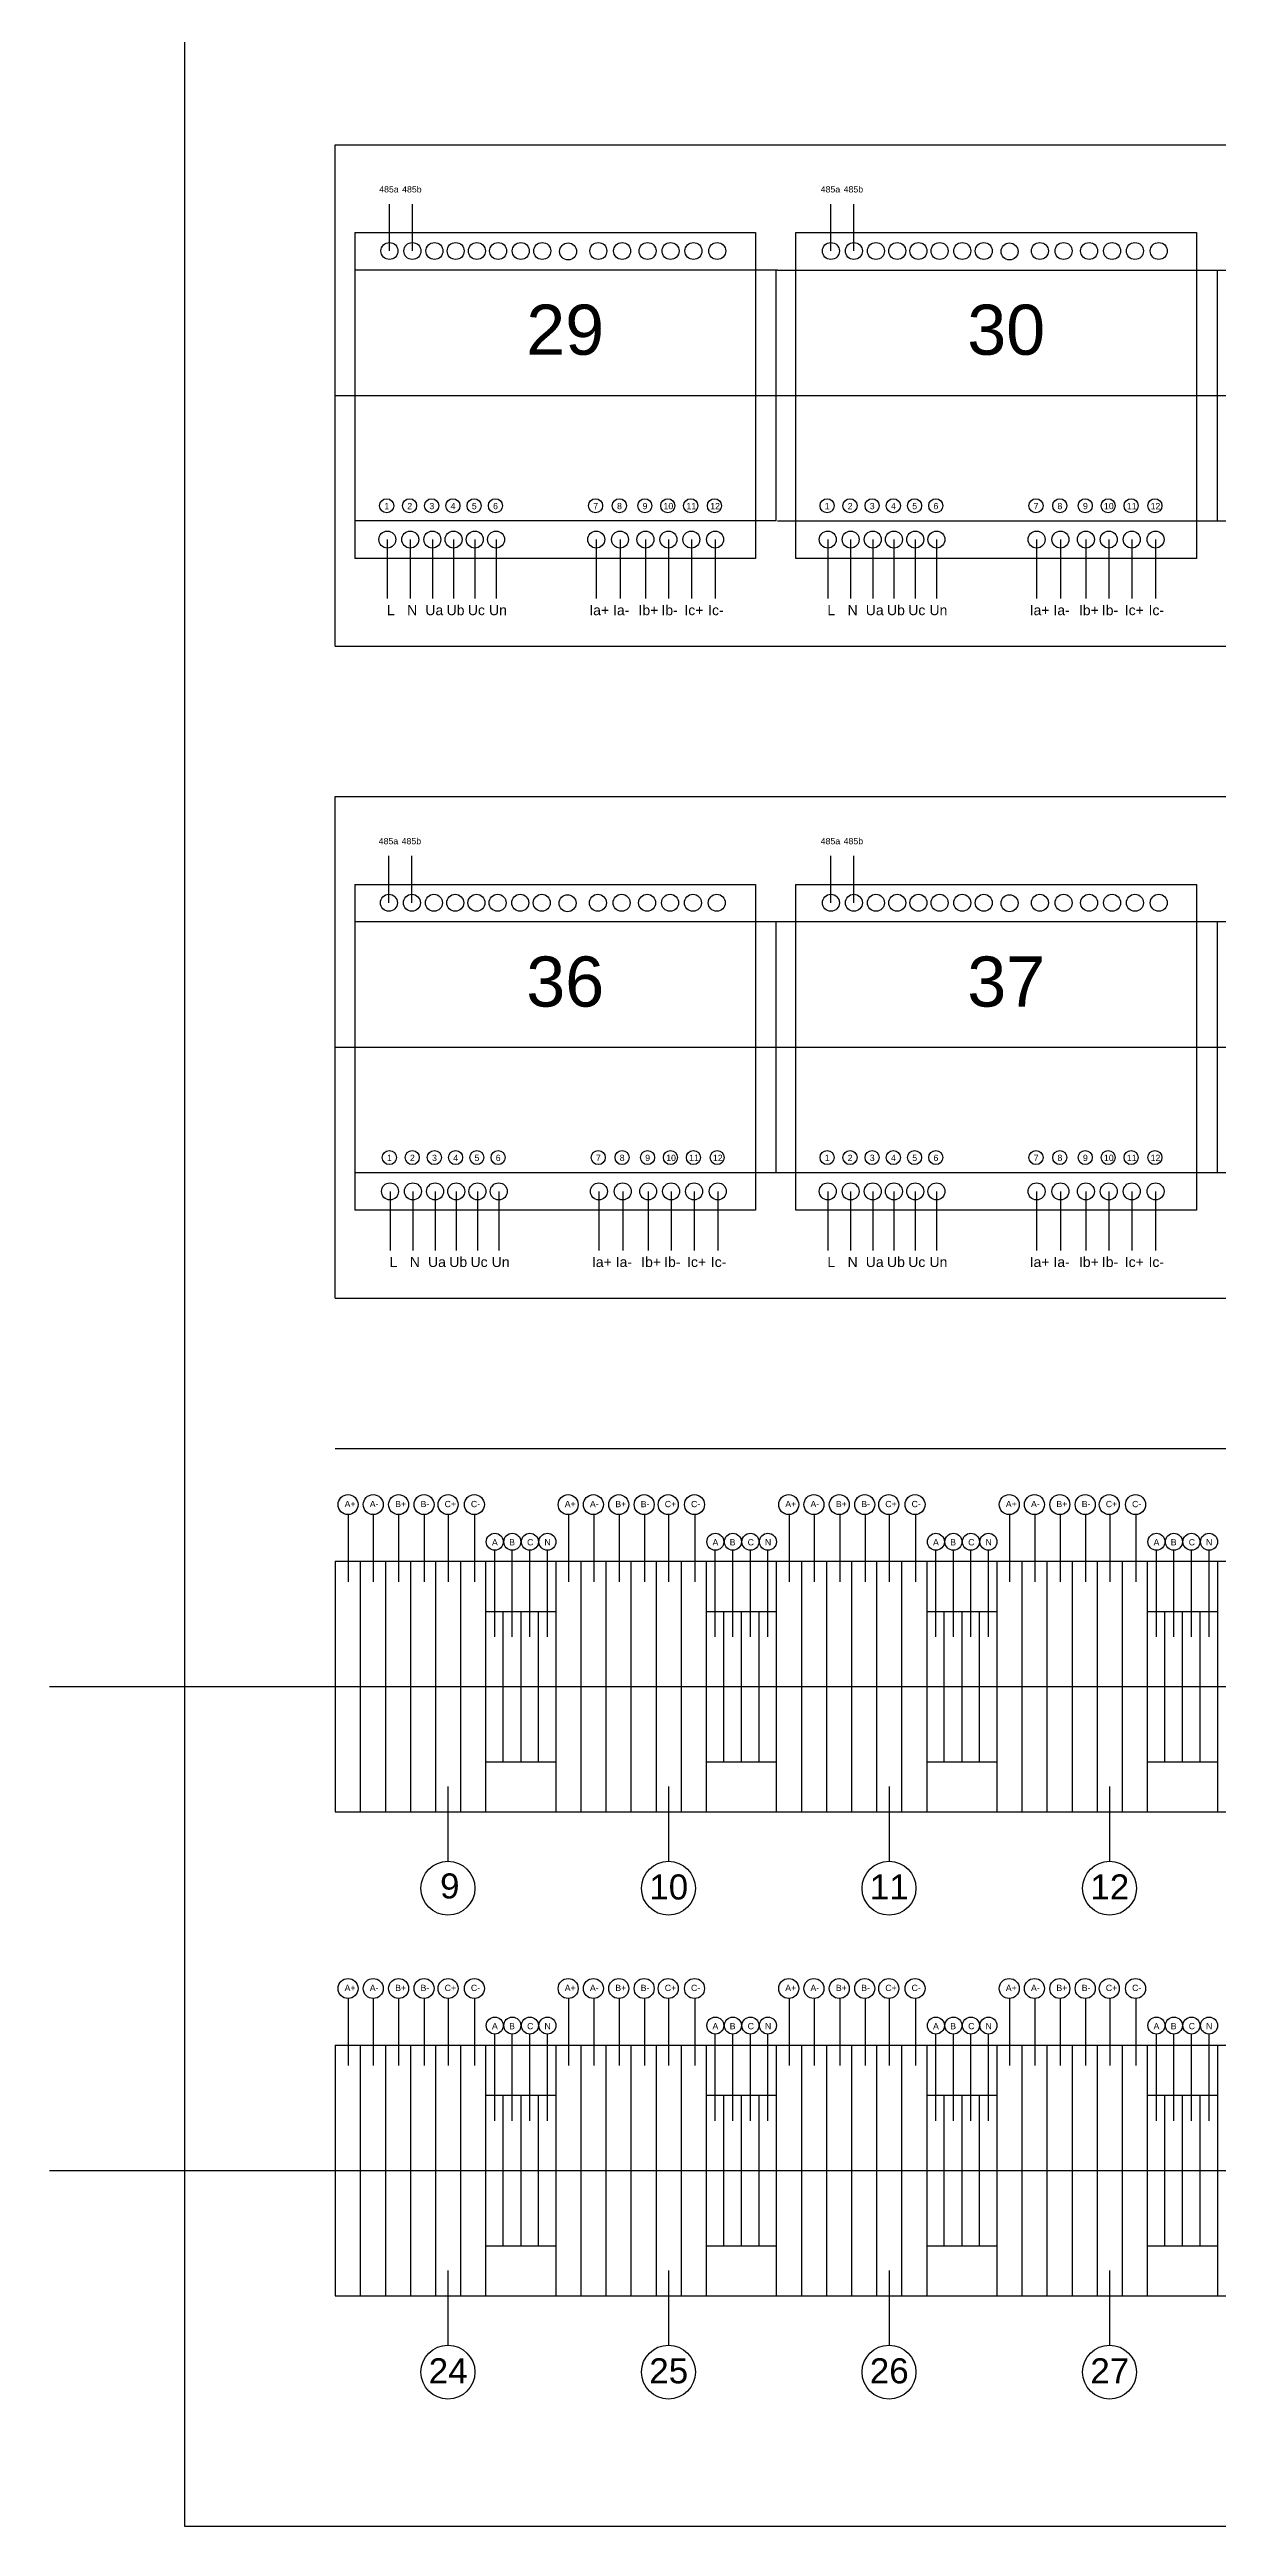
# Model space of a CAD drawing. Header units: millimetres. Extents: x 4250 to 10506, y 600 to 2800.
# Drawn here: x 6454 to 6920, y 600 to 1588 of the extents above; entities that cross this region are included whole.
import ezdxf

# ---------------------------------------------------------------- set-up
doc = ezdxf.new("R2010")
doc.units = ezdxf.units.MM
doc.styles.get("Standard").update_dxf_attribs({"font": 'arial.ttf'})

msp = doc.modelspace()

# ---------------------------------------------------------------- linework, layer by layer
for p, q in [((6507.77, 599.808), (6507.77, 2799.808)), ((6567.77, 1349.808), (6567.77, 1549.808)), ((6567.77, 1549.808), (7447.77, 1549.808)), ((6589.393, 1507.452), (6589.393, 1526.142)), ((6598.542, 1507.452), (6598.542, 1526.142)), ((6765.572, 1507.452), (6765.572, 1526.142)), ((6774.721, 1507.452), (6774.721, 1526.142)), ((6575.528, 1514.808), (6735.528, 1514.808)), ((6575.528, 1514.808), (6575.528, 1384.808)), ((6735.528, 1514.808), (6735.528, 1384.808)), ((6751.497, 1384.808), (6751.497, 1514.808)), ((6751.497, 1514.808), (6911.497, 1514.808)), ((6911.497, 1514.808), (6911.497, 1384.808)), ((6743.77, 1399.808), (6743.77, 1499.808)), ((6744.181, 1499.808), (7624.181, 1499.808)), ((6744.181, 1499.808), (7624.181, 1499.808)), ((6919.77, 1399.808), (6919.77, 1499.808)), ((6567.77, 1449.808), (7447.77, 1449.808)), ((6744.181, 1399.808), (7624.181, 1399.808)), ((6744.181, 1399.808), (7624.181, 1399.808)), ((6735.528, 1384.808), (6575.528, 1384.808)), ((6588.552, 1392.362), (6588.552, 1368.782)), ((6597.701, 1392.362), (6597.701, 1368.782)), ((6606.512, 1392.362), (6606.512, 1368.782)), ((6614.983, 1392.362), (6614.983, 1368.782)), ((6623.455, 1392.362), (6623.455, 1368.782)), ((6631.926, 1392.362), (6631.926, 1368.782)), ((6671.912, 1392.362), (6671.912, 1368.782)), ((6681.4, 1392.362), (6681.4, 1368.782)), ((6691.565, 1392.362), (6691.565, 1368.782)), ((6700.715, 1392.362), (6700.715, 1368.782)), ((6709.864, 1392.362), (6709.864, 1368.782)), ((6719.352, 1392.362), (6719.352, 1368.782)), ((6911.497, 1384.808), (6751.497, 1384.808)), ((6764.287, 1392.362), (6764.287, 1368.782)), ((6773.436, 1392.362), (6773.436, 1368.782)), ((6782.246, 1392.362), (6782.246, 1368.782)), ((6790.718, 1392.362), (6790.718, 1368.782)), ((6799.189, 1392.362), (6799.189, 1368.782)), ((6807.661, 1392.362), (6807.661, 1368.782)), ((6847.646, 1392.362), (6847.646, 1368.782)), ((6857.134, 1392.362), (6857.134, 1368.782)), ((6867.3, 1392.362), (6867.3, 1368.782)), ((6876.449, 1392.362), (6876.449, 1368.782)), ((6885.598, 1392.362), (6885.598, 1368.782)), ((6895.086, 1392.362), (6895.086, 1368.782)), ((6567.77, 1349.808), (7447.77, 1349.808)), ((6567.77, 1089.808), (6567.77, 1289.808)), ((6567.77, 1289.808), (7447.77, 1289.808)), ((6589.201, 1247.452), (6589.201, 1266.142)), ((6598.35, 1247.452), (6598.35, 1266.142)), ((6765.572, 1247.452), (6765.572, 1266.142)), ((6774.721, 1247.452), (6774.721, 1266.142)), ((6575.528, 1254.808), (6735.528, 1254.808)), ((6575.528, 1254.808), (6575.528, 1124.808)), ((6735.528, 1254.808), (6735.528, 1124.808)), ((6751.497, 1124.808), (6751.497, 1254.808)), ((6751.497, 1254.808), (6911.497, 1254.808)), ((6911.497, 1254.808), (6911.497, 1124.808)), ((6743.77, 1139.808), (6743.77, 1239.808)), ((6919.77, 1139.808), (6919.77, 1239.808)), ((6567.77, 1189.808), (7447.77, 1189.808)), ((6589.621, 1132.362), (6589.621, 1108.782)), ((6598.77, 1132.362), (6598.77, 1108.782)), ((6607.581, 1132.362), (6607.581, 1108.782)), ((6616.052, 1132.362), (6616.052, 1108.782)), ((6624.524, 1132.362), (6624.524, 1108.782)), ((6632.995, 1132.362), (6632.995, 1108.782)), ((6672.981, 1132.362), (6672.981, 1108.782)), ((6682.469, 1132.362), (6682.469, 1108.782)), ((6692.634, 1132.362), (6692.634, 1108.782)), ((6701.784, 1132.362), (6701.784, 1108.782)), ((6710.933, 1132.362), (6710.933, 1108.782)), ((6720.421, 1132.362), (6720.421, 1108.782)), ((6764.287, 1132.362), (6764.287, 1108.782)), ((6773.436, 1132.362), (6773.436, 1108.782)), ((6782.246, 1132.362), (6782.246, 1108.782)), ((6790.718, 1132.362), (6790.718, 1108.782)), ((6799.189, 1132.362), (6799.189, 1108.782)), ((6807.661, 1132.362), (6807.661, 1108.782)), ((6847.646, 1132.362), (6847.646, 1108.782)), ((6857.134, 1132.362), (6857.134, 1108.782)), ((6867.3, 1132.362), (6867.3, 1108.782)), ((6876.449, 1132.362), (6876.449, 1108.782)), ((6885.598, 1132.362), (6885.598, 1108.782)), ((6895.086, 1132.362), (6895.086, 1108.782)), ((6735.528, 1124.808), (6575.528, 1124.808)), ((6911.497, 1124.808), (6751.497, 1124.808)), ((6567.77, 1089.808), (7447.77, 1089.808)), ((6567.77, 1029.808), (7447.77, 1029.808)), ((6572.873, 1003.41), (6572.873, 976.652)), ((6582.933, 1003.41), (6582.933, 976.652)), ((6593.062, 1003.41), (6593.062, 976.652)), ((6603.191, 1003.41), (6603.191, 976.652)), ((6612.793, 1003.41), (6612.793, 976.652)), ((6623.273, 1003.41), (6623.273, 976.652)), ((6660.873, 1003.41), (6660.873, 976.652)), ((6670.933, 1003.41), (6670.933, 976.652)), ((6681.062, 1003.41), (6681.062, 976.652)), ((6691.191, 1003.41), (6691.191, 976.652)), ((6700.793, 1003.41), (6700.793, 976.652)), ((6711.273, 1003.41), (6711.273, 976.652)), ((6748.873, 1003.41), (6748.873, 976.652)), ((6758.933, 1003.41), (6758.933, 976.652)), ((6769.062, 1003.41), (6769.062, 976.652)), ((6779.191, 1003.41), (6779.191, 976.652)), ((6788.793, 1003.41), (6788.793, 976.652)), ((6799.273, 1003.41), (6799.273, 976.652)), ((6836.873, 1003.41), (6836.873, 976.652)), ((6846.933, 1003.41), (6846.933, 976.652)), ((6857.062, 1003.41), (6857.062, 976.652)), ((6867.191, 1003.41), (6867.191, 976.652)), ((6876.793, 1003.41), (6876.793, 976.652)), ((6887.273, 1003.41), (6887.273, 976.652)), ((6567.77, 984.808), (7447.77, 984.808)), ((6567.77, 984.808), (7447.77, 984.808)), ((6577.77, 984.808), (6577.77, 884.808)), ((6587.77, 984.808), (6587.77, 884.808)), ((6597.77, 984.808), (6597.77, 884.808)), ((6607.77, 984.808), (6607.77, 884.808)), ((6617.77, 984.808), (6617.77, 884.808)), ((6627.77, 984.808), (6627.77, 884.808)), ((6665.77, 984.808), (6665.77, 884.808)), ((6675.77, 984.808), (6675.77, 884.808)), ((6685.77, 984.808), (6685.77, 884.808)), ((6695.77, 984.808), (6695.77, 884.808)), ((6705.77, 984.808), (6705.77, 884.808)), ((6715.77, 984.808), (6715.77, 884.808)), ((6753.77, 984.808), (6753.77, 884.808)), ((6763.77, 984.808), (6763.77, 884.808)), ((6773.77, 984.808), (6773.77, 884.808)), ((6783.77, 984.808), (6783.77, 884.808)), ((6793.77, 984.808), (6793.77, 884.808)), ((6803.77, 984.808), (6803.77, 884.808)), ((6841.77, 984.808), (6841.77, 884.808)), ((6851.77, 984.808), (6851.77, 884.808)), ((6861.77, 984.808), (6861.77, 884.808)), ((6871.77, 984.808), (6871.77, 884.808)), ((6881.77, 984.808), (6881.77, 884.808)), ((6891.77, 984.808), (6891.77, 884.808)), ((6453.759, 934.808), (7579.163, 934.808)), ((6567.77, 884.808), (7447.77, 884.808)), ((6572.873, 810.41), (6572.873, 783.652)), ((6582.933, 810.41), (6582.933, 783.652)), ((6593.062, 810.41), (6593.062, 783.652)), ((6603.191, 810.41), (6603.191, 783.652)), ((6612.793, 810.41), (6612.793, 783.652)), ((6623.273, 810.41), (6623.273, 783.652)), ((6660.873, 810.41), (6660.873, 783.652)), ((6670.933, 810.41), (6670.933, 783.652)), ((6681.062, 810.41), (6681.062, 783.652)), ((6691.191, 810.41), (6691.191, 783.652)), ((6700.793, 810.41), (6700.793, 783.652)), ((6711.273, 810.41), (6711.273, 783.652)), ((6748.873, 810.41), (6748.873, 783.652)), ((6758.933, 810.41), (6758.933, 783.652)), ((6769.062, 810.41), (6769.062, 783.652)), ((6779.191, 810.41), (6779.191, 783.652)), ((6788.793, 810.41), (6788.793, 783.652)), ((6799.273, 810.41), (6799.273, 783.652)), ((6836.873, 810.41), (6836.873, 783.652)), ((6846.933, 810.41), (6846.933, 783.652)), ((6857.062, 810.41), (6857.062, 783.652)), ((6867.191, 810.41), (6867.191, 783.652)), ((6876.793, 810.41), (6876.793, 783.652)), ((6887.273, 810.41), (6887.273, 783.652)), ((6567.77, 791.808), (7447.77, 791.808)), ((6567.77, 791.808), (7447.77, 791.808)), ((6577.77, 791.808), (6577.77, 691.808)), ((6587.77, 791.808), (6587.77, 691.808)), ((6597.77, 791.808), (6597.77, 691.808)), ((6607.77, 791.808), (6607.77, 691.808)), ((6617.77, 791.808), (6617.77, 691.808)), ((6627.77, 791.808), (6627.77, 691.808)), ((6665.77, 791.808), (6665.77, 691.808)), ((6675.77, 791.808), (6675.77, 691.808)), ((6685.77, 791.808), (6685.77, 691.808)), ((6695.77, 791.808), (6695.77, 691.808)), ((6705.77, 791.808), (6705.77, 691.808)), ((6715.77, 791.808), (6715.77, 691.808)), ((6753.77, 791.808), (6753.77, 691.808)), ((6763.77, 791.808), (6763.77, 691.808)), ((6773.77, 791.808), (6773.77, 691.808)), ((6783.77, 791.808), (6783.77, 691.808)), ((6793.77, 791.808), (6793.77, 691.808)), ((6803.77, 791.808), (6803.77, 691.808)), ((6841.77, 791.808), (6841.77, 691.808)), ((6851.77, 791.808), (6851.77, 691.808)), ((6861.77, 791.808), (6861.77, 691.808)), ((6871.77, 791.808), (6871.77, 691.808)), ((6881.77, 791.808), (6881.77, 691.808)), ((6891.77, 791.808), (6891.77, 691.808)), ((6453.759, 741.808), (7579.163, 741.808)), ((6567.77, 691.808), (7447.77, 691.808)), ((7507.77, 599.808), (6507.77, 599.808))]:
    msp.add_line(p, q)
at = {"color": 1}
for p, q in [((6567.77, 984.808), (6567.77, 884.808)), ((6627.77, 984.808), (6627.77, 884.808)), ((6627.77, 984.808), (6627.77, 884.808)), ((6655.77, 984.808), (6655.77, 884.808)), ((6715.77, 984.808), (6715.77, 884.808)), ((6715.77, 984.808), (6715.77, 884.808)), ((6743.77, 984.808), (6743.77, 884.808)), ((6803.77, 984.808), (6803.77, 884.808)), ((6803.77, 984.808), (6803.77, 884.808)), ((6831.77, 984.808), (6831.77, 884.808)), ((6891.77, 984.808), (6891.77, 884.808)), ((6891.77, 984.808), (6891.77, 884.808)), ((6919.77, 984.808), (6919.77, 884.808)), ((6567.77, 791.808), (6567.77, 691.808)), ((6627.77, 791.808), (6627.77, 691.808)), ((6627.77, 791.808), (6627.77, 691.808)), ((6655.77, 791.808), (6655.77, 691.808)), ((6715.77, 791.808), (6715.77, 691.808)), ((6715.77, 791.808), (6715.77, 691.808)), ((6743.77, 791.808), (6743.77, 691.808)), ((6803.77, 791.808), (6803.77, 691.808)), ((6803.77, 791.808), (6803.77, 691.808)), ((6831.77, 791.808), (6831.77, 691.808)), ((6891.77, 791.808), (6891.77, 691.808)), ((6891.77, 791.808), (6891.77, 691.808)), ((6919.77, 791.808), (6919.77, 691.808))]:
    msp.add_line(p, q, dxfattribs=at)
for centre, radius in [((6589.393, 1507.452), 3.389), ((6598.542, 1507.452), 3.389), ((6607.352, 1507.452), 3.389), ((6615.824, 1507.452), 3.389), ((6624.295, 1507.452), 3.389), ((6632.767, 1507.452), 3.389), ((6641.798, 1507.452), 3.389), ((6650.375, 1507.452), 3.389), ((6660.668, 1507.28), 3.389), ((6672.752, 1507.452), 3.389), ((6682.24, 1507.452), 3.389), ((6692.406, 1507.452), 3.389), ((6701.555, 1507.452), 3.389), ((6710.704, 1507.452), 3.389), ((6720.192, 1507.452), 3.389), ((6765.572, 1507.452), 3.389), ((6774.721, 1507.452), 3.389), ((6783.531, 1507.452), 3.389), ((6792.003, 1507.452), 3.389), ((6800.474, 1507.452), 3.389), ((6808.946, 1507.452), 3.389), ((6817.977, 1507.452), 3.389), ((6826.554, 1507.452), 3.389), ((6836.847, 1507.28), 3.389), ((6848.931, 1507.452), 3.389), ((6858.419, 1507.452), 3.389), ((6868.585, 1507.452), 3.389), ((6877.734, 1507.452), 3.389), ((6886.883, 1507.452), 3.389), ((6896.371, 1507.452), 3.389), ((6588.295, 1405.846), 2.807), ((6597.444, 1405.846), 2.807), ((6606.254, 1405.846), 2.807), ((6614.726, 1405.846), 2.807), ((6623.197, 1405.846), 2.807), ((6631.669, 1405.846), 2.807), ((6671.654, 1405.846), 2.807), ((6681.142, 1405.846), 2.807), ((6691.308, 1405.846), 2.807), ((6700.457, 1405.846), 2.807), ((6709.606, 1405.846), 2.807), ((6719.094, 1405.846), 2.807), ((6764.029, 1405.846), 2.807), ((6773.178, 1405.846), 2.807), ((6781.989, 1405.846), 2.807), ((6790.46, 1405.846), 2.807), ((6798.932, 1405.846), 2.807), ((6807.403, 1405.846), 2.807), ((6847.388, 1405.846), 2.807), ((6856.876, 1405.846), 2.807), ((6867.042, 1405.846), 2.807), ((6876.191, 1405.846), 2.807), ((6885.341, 1405.846), 2.807), ((6894.829, 1405.846), 2.807), ((6588.552, 1392.362), 3.389), ((6597.701, 1392.362), 3.389), ((6606.512, 1392.362), 3.389), ((6614.983, 1392.362), 3.389), ((6623.455, 1392.362), 3.389), ((6631.926, 1392.362), 3.389), ((6671.912, 1392.362), 3.389), ((6681.4, 1392.362), 3.389), ((6691.565, 1392.362), 3.389), ((6700.715, 1392.362), 3.389), ((6709.864, 1392.362), 3.389), ((6719.352, 1392.362), 3.389), ((6764.287, 1392.362), 3.389), ((6773.436, 1392.362), 3.389), ((6782.246, 1392.362), 3.389), ((6790.718, 1392.362), 3.389), ((6799.189, 1392.362), 3.389), ((6807.661, 1392.362), 3.389), ((6847.646, 1392.362), 3.389), ((6857.134, 1392.362), 3.389), ((6867.3, 1392.362), 3.389), ((6876.449, 1392.362), 3.389), ((6885.598, 1392.362), 3.389), ((6895.086, 1392.362), 3.389), ((6589.201, 1247.452), 3.389), ((6598.35, 1247.452), 3.389), ((6607.16, 1247.452), 3.389), ((6615.632, 1247.452), 3.389), ((6624.103, 1247.452), 3.389), ((6632.574, 1247.452), 3.389), ((6641.606, 1247.452), 3.389), ((6650.183, 1247.452), 3.389), ((6660.476, 1247.28), 3.389), ((6672.56, 1247.452), 3.389), ((6682.048, 1247.452), 3.389), ((6692.214, 1247.452), 3.389), ((6701.363, 1247.452), 3.389), ((6710.512, 1247.452), 3.389), ((6720, 1247.452), 3.389), ((6765.572, 1247.452), 3.389), ((6774.721, 1247.452), 3.389), ((6783.531, 1247.452), 3.389), ((6792.003, 1247.452), 3.389), ((6800.474, 1247.452), 3.389), ((6808.946, 1247.452), 3.389), ((6817.977, 1247.452), 3.389), ((6826.554, 1247.452), 3.389), ((6836.847, 1247.28), 3.389), ((6848.931, 1247.452), 3.389), ((6858.419, 1247.452), 3.389), ((6868.585, 1247.452), 3.389), ((6877.734, 1247.452), 3.389), ((6886.883, 1247.452), 3.389), ((6896.371, 1247.452), 3.389), ((6589.364, 1145.846), 2.807), ((6598.513, 1145.846), 2.807), ((6607.323, 1145.846), 2.807), ((6615.795, 1145.846), 2.807), ((6624.266, 1145.846), 2.807), ((6632.738, 1145.846), 2.807), ((6672.723, 1145.846), 2.807), ((6682.211, 1145.846), 2.807), ((6692.377, 1145.846), 2.807), ((6701.526, 1145.846), 2.807), ((6710.675, 1145.846), 2.807), ((6720.163, 1145.846), 2.807), ((6764.029, 1145.846), 2.807), ((6773.178, 1145.846), 2.807), ((6781.989, 1145.846), 2.807), ((6790.46, 1145.846), 2.807), ((6798.932, 1145.846), 2.807), ((6807.403, 1145.846), 2.807), ((6847.388, 1145.846), 2.807), ((6856.876, 1145.846), 2.807), ((6867.042, 1145.846), 2.807), ((6876.191, 1145.846), 2.807), ((6885.341, 1145.846), 2.807), ((6894.829, 1145.846), 2.807), ((6589.621, 1132.362), 3.389), ((6598.77, 1132.362), 3.389), ((6607.581, 1132.362), 3.389), ((6616.052, 1132.362), 3.389), ((6624.524, 1132.362), 3.389), ((6632.995, 1132.362), 3.389), ((6672.981, 1132.362), 3.389), ((6682.469, 1132.362), 3.389), ((6692.634, 1132.362), 3.389), ((6701.784, 1132.362), 3.389), ((6710.933, 1132.362), 3.389), ((6720.421, 1132.362), 3.389), ((6764.287, 1132.362), 3.389), ((6773.436, 1132.362), 3.389), ((6782.246, 1132.362), 3.389), ((6790.718, 1132.362), 3.389), ((6799.189, 1132.362), 3.389), ((6807.661, 1132.362), 3.389), ((6847.646, 1132.362), 3.389), ((6857.134, 1132.362), 3.389), ((6867.3, 1132.362), 3.389), ((6876.449, 1132.362), 3.389), ((6885.598, 1132.362), 3.389), ((6895.086, 1132.362), 3.389), ((6572.873, 1007.401), 3.991), ((6582.933, 1007.401), 3.991), ((6593.062, 1007.401), 3.991), ((6603.191, 1007.401), 3.991), ((6612.793, 1007.401), 3.991), ((6623.273, 1007.401), 3.991), ((6660.712, 1007.398), 3.991), ((6670.772, 1007.398), 3.991), ((6680.901, 1007.398), 3.991), ((6691.03, 1007.398), 3.991), ((6700.632, 1007.398), 3.991), ((6711.112, 1007.398), 3.991), ((6748.712, 1007.401), 3.991), ((6758.772, 1007.401), 3.991), ((6768.901, 1007.401), 3.991), ((6779.03, 1007.401), 3.991), ((6788.632, 1007.401), 3.991), ((6799.112, 1007.401), 3.991), ((6836.712, 1007.401), 3.991), ((6846.772, 1007.401), 3.991), ((6856.901, 1007.401), 3.991), ((6867.03, 1007.401), 3.991), ((6876.632, 1007.401), 3.991), ((6887.112, 1007.401), 3.991), ((6572.873, 814.401), 3.991), ((6582.933, 814.401), 3.991), ((6593.062, 814.401), 3.991), ((6603.191, 814.401), 3.991), ((6612.793, 814.401), 3.991), ((6623.273, 814.401), 3.991), ((6660.712, 814.398), 3.991), ((6670.772, 814.398), 3.991), ((6680.901, 814.398), 3.991), ((6691.03, 814.398), 3.991), ((6700.632, 814.398), 3.991), ((6711.112, 814.398), 3.991), ((6748.712, 814.401), 3.991), ((6758.772, 814.401), 3.991), ((6768.901, 814.401), 3.991), ((6779.03, 814.401), 3.991), ((6788.632, 814.401), 3.991), ((6799.112, 814.401), 3.991), ((6836.712, 814.401), 3.991), ((6846.772, 814.401), 3.991), ((6856.901, 814.401), 3.991), ((6867.03, 814.401), 3.991), ((6876.632, 814.401), 3.991), ((6887.112, 814.401), 3.991)]:
    msp.add_circle(centre, radius)
at = {"layer": 'Defpoints'}
for p, q in [((6744.181, 1499.808), (6575.528, 1499.808)), ((6743.77, 1399.808), (6575.528, 1399.808)), ((7095.77, 1239.808), (6575.528, 1239.808)), ((7095.77, 1139.808), (6575.528, 1139.808)), ((6631.432, 954.651), (6631.432, 989.208)), ((6638.432, 954.651), (6638.432, 989.208)), ((6645.432, 954.651), (6645.432, 989.208)), ((6652.432, 954.651), (6652.432, 989.208)), ((6719.432, 954.651), (6719.432, 989.208)), ((6726.432, 954.651), (6726.432, 989.208)), ((6733.432, 954.651), (6733.432, 989.208)), ((6740.432, 954.651), (6740.432, 989.208)), ((6807.432, 954.651), (6807.432, 989.208)), ((6814.432, 954.651), (6814.432, 989.208)), ((6821.432, 954.651), (6821.432, 989.208)), ((6828.432, 954.651), (6828.432, 989.208)), ((6895.432, 954.651), (6895.432, 989.208)), ((6902.432, 954.651), (6902.432, 989.208)), ((6909.432, 954.651), (6909.432, 989.208)), ((6916.432, 954.651), (6916.432, 989.208)), ((6627.77, 964.808), (6655.77, 964.808)), ((6634.77, 904.808), (6634.77, 964.808)), ((6641.77, 964.808), (6641.77, 904.808)), ((6648.77, 964.808), (6648.77, 904.808)), ((6655.77, 964.808), (6655.77, 904.808)), ((6715.77, 964.808), (6743.77, 964.808)), ((6722.77, 904.808), (6722.77, 964.808)), ((6729.77, 964.808), (6729.77, 904.808)), ((6736.77, 964.808), (6736.77, 904.808)), ((6743.77, 964.808), (6743.77, 904.808)), ((6803.77, 964.808), (6831.77, 964.808)), ((6810.77, 904.808), (6810.77, 964.808)), ((6817.77, 964.808), (6817.77, 904.808)), ((6824.77, 964.808), (6824.77, 904.808)), ((6831.77, 964.808), (6831.77, 904.808)), ((6891.77, 964.808), (6919.77, 964.808)), ((6898.77, 904.808), (6898.77, 964.808)), ((6905.77, 964.808), (6905.77, 904.808)), ((6912.77, 964.808), (6912.77, 904.808)), ((6919.77, 964.808), (6919.77, 904.808)), ((6627.77, 904.808), (6655.77, 904.808)), ((6715.77, 904.808), (6743.77, 904.808)), ((6803.77, 904.808), (6831.77, 904.808)), ((6891.77, 904.808), (6919.77, 904.808)), ((6612.74, 894.922), (6612.74, 865.134)), ((6700.74, 894.922), (6700.74, 865.134)), ((6788.74, 894.922), (6788.74, 865.134)), ((6876.74, 894.922), (6876.74, 865.134)), ((6631.432, 761.651), (6631.432, 796.208)), ((6638.432, 761.651), (6638.432, 796.208)), ((6645.432, 761.651), (6645.432, 796.208)), ((6652.432, 761.651), (6652.432, 796.208)), ((6719.432, 761.651), (6719.432, 796.208)), ((6726.432, 761.651), (6726.432, 796.208)), ((6733.432, 761.651), (6733.432, 796.208)), ((6740.432, 761.651), (6740.432, 796.208)), ((6807.432, 761.651), (6807.432, 796.208)), ((6814.432, 761.651), (6814.432, 796.208)), ((6821.432, 761.651), (6821.432, 796.208)), ((6828.432, 761.651), (6828.432, 796.208)), ((6895.432, 761.651), (6895.432, 796.208)), ((6902.432, 761.651), (6902.432, 796.208)), ((6909.432, 761.651), (6909.432, 796.208)), ((6916.432, 761.651), (6916.432, 796.208)), ((6627.77, 771.808), (6655.77, 771.808)), ((6634.77, 711.808), (6634.77, 771.808)), ((6641.77, 771.808), (6641.77, 711.808)), ((6648.77, 771.808), (6648.77, 711.808)), ((6655.77, 771.808), (6655.77, 711.808)), ((6715.77, 771.808), (6743.77, 771.808)), ((6722.77, 711.808), (6722.77, 771.808)), ((6729.77, 771.808), (6729.77, 711.808)), ((6736.77, 771.808), (6736.77, 711.808)), ((6743.77, 771.808), (6743.77, 711.808)), ((6803.77, 771.808), (6831.77, 771.808)), ((6810.77, 711.808), (6810.77, 771.808)), ((6817.77, 771.808), (6817.77, 711.808)), ((6824.77, 771.808), (6824.77, 711.808)), ((6831.77, 771.808), (6831.77, 711.808)), ((6891.77, 771.808), (6919.77, 771.808)), ((6898.77, 711.808), (6898.77, 771.808)), ((6905.77, 771.808), (6905.77, 711.808)), ((6912.77, 771.808), (6912.77, 711.808)), ((6919.77, 771.808), (6919.77, 711.808)), ((6627.77, 711.808), (6655.77, 711.808)), ((6715.77, 711.808), (6743.77, 711.808)), ((6803.77, 711.808), (6831.77, 711.808)), ((6891.77, 711.808), (6919.77, 711.808)), ((6612.74, 701.922), (6612.74, 672.134)), ((6700.74, 701.922), (6700.74, 672.134)), ((6788.74, 701.922), (6788.74, 672.134)), ((6876.74, 701.922), (6876.74, 672.134))]:
    msp.add_line(p, q, dxfattribs=at)
for centre, radius in [((6631.432, 992.596), 3.388), ((6638.432, 992.596), 3.388), ((6645.432, 992.596), 3.388), ((6652.432, 992.596), 3.388), ((6719.432, 992.596), 3.388), ((6726.432, 992.596), 3.388), ((6733.432, 992.596), 3.388), ((6740.432, 992.596), 3.388), ((6807.432, 992.596), 3.388), ((6814.432, 992.596), 3.388), ((6821.432, 992.596), 3.388), ((6828.432, 992.596), 3.388), ((6895.432, 992.596), 3.388), ((6902.432, 992.596), 3.388), ((6909.432, 992.596), 3.388), ((6916.432, 992.596), 3.388), ((6612.74, 854.382), 10.752), ((6700.74, 854.382), 10.752), ((6788.74, 854.382), 10.752), ((6876.74, 854.382), 10.752), ((6631.432, 799.596), 3.388), ((6638.432, 799.596), 3.388), ((6645.432, 799.596), 3.388), ((6652.432, 799.596), 3.388), ((6719.432, 799.596), 3.388), ((6726.432, 799.596), 3.388), ((6733.432, 799.596), 3.388), ((6740.432, 799.596), 3.388), ((6807.432, 799.596), 3.388), ((6814.432, 799.596), 3.388), ((6821.432, 799.596), 3.388), ((6828.432, 799.596), 3.388), ((6895.432, 799.596), 3.388), ((6902.432, 799.596), 3.388), ((6909.432, 799.596), 3.388), ((6916.432, 799.596), 3.388), ((6612.74, 661.382), 10.752), ((6700.74, 661.382), 10.752), ((6788.74, 661.382), 10.752), ((6876.74, 661.382), 10.752)]:
    msp.add_circle(centre, radius, dxfattribs=at)

# ---------------------------------------------------------------- texts
at = {"attachment_point": 1}
for s, width, insert, char_height in [('485a', 6.08527, (6585.31, 1533.305), 2.5), ('485b', 6.08527, (6594.459, 1533.305), 2.5), ('485a', 6.08527, (6761.489, 1533.305), 2.5), ('485b', 6.08527, (6770.638, 1533.305), 2.5), ('29', 33.94934, (6643.999, 1486.051), 20), ('30', 33.94934, (6819.968, 1486.051), 20), ('1', 3.30507, (6587.376, 1406.954), 2.5), ('2', 3.30507, (6596.525, 1406.954), 2.5), ('3', 3.30507, (6605.336, 1406.954), 2.5), ('4', 3.30507, (6613.807, 1406.954), 2.5), ('5', 3.30507, (6622.279, 1406.954), 2.5), ('6', 3.30507, (6630.75, 1406.954), 2.5), ('7', 3.30507, (6670.735, 1406.954), 2.5), ('8', 3.30507, (6680.223, 1406.954), 2.5), ('9', 3.30507, (6690.389, 1406.954), 2.5), ('10', 3.30507, (6698.762, 1406.954), 2.5), ('11', 3.30507, (6707.911, 1406.954), 2.5), ('12', 3.30507, (6717.399, 1406.954), 2.5), ('1', 3.30507, (6763.11, 1406.954), 2.5), ('2', 3.30507, (6772.26, 1406.954), 2.5), ('3', 3.30507, (6781.07, 1406.954), 2.5), ('4', 3.30507, (6789.541, 1406.954), 2.5), ('5', 3.30507, (6798.013, 1406.954), 2.5), ('6', 3.30507, (6806.484, 1406.954), 2.5), ('7', 3.30507, (6846.47, 1406.954), 2.5), ('8', 3.30507, (6855.958, 1406.954), 2.5), ('9', 3.30507, (6866.124, 1406.954), 2.5), ('10', 3.30507, (6874.496, 1406.954), 2.5), ('11', 3.30507, (6883.645, 1406.954), 2.5), ('12', 3.30507, (6893.134, 1406.954), 2.5), ('L', 6.08527, (6588.411, 1366.183), 4), ('N', 6.08527, (6596.46, 1366.183), 4), ('Ua', 6.08527, (6603.728, 1366.183), 4), ('Ub', 6.08527, (6612.2, 1366.183), 4), ('Uc', 6.08527, (6620.671, 1366.183), 4), ('Un', 6.08527, (6629.143, 1366.183), 4), ('Ia+', 6.08527, (6669.128, 1366.183), 4), ('Ia-', 6.08527, (6678.616, 1366.183), 4), ('Ib+', 6.08527, (6688.782, 1366.183), 4), ('Ib-', 6.08527, (6697.931, 1366.183), 4), ('Ic+', 6.08527, (6707.08, 1366.183), 4), ('Ic-', 6.08527, (6716.568, 1366.183), 4), ('L', 6.08527, (6764.146, 1366.183), 4), ('N', 6.08527, (6772.194, 1366.183), 4), ('Ua', 6.08527, (6779.463, 1366.183), 4), ('Ub', 6.08527, (6787.934, 1366.183), 4), ('Uc', 6.08527, (6796.406, 1366.183), 4), ('Un', 6.08527, (6804.877, 1366.183), 4), ('Ia+', 6.08527, (6844.862, 1366.183), 4), ('Ia-', 6.08527, (6854.351, 1366.183), 4), ('Ib+', 6.08527, (6864.516, 1366.183), 4), ('Ib-', 6.08527, (6873.665, 1366.183), 4), ('Ic+', 6.08527, (6882.815, 1366.183), 4), ('Ic-', 6.08527, (6892.303, 1366.183), 4), ('485a', 6.08527, (6585.118, 1273.305), 2.5), ('485b', 6.08527, (6594.267, 1273.305), 2.5), ('485a', 6.08527, (6761.489, 1273.305), 2.5), ('485b', 6.08527, (6770.638, 1273.305), 2.5), ('36', 33.94934, (6643.999, 1226.051), 20), ('37', 33.94934, (6819.968, 1226.051), 20), ('1', 3.30507, (6588.445, 1146.954), 2.5), ('2', 3.30507, (6597.594, 1146.954), 2.5), ('3', 3.30507, (6606.405, 1146.954), 2.5), ('4', 3.30507, (6614.876, 1146.954), 2.5), ('5', 3.30507, (6623.348, 1146.954), 2.5), ('6', 3.30507, (6631.819, 1146.954), 2.5), ('7', 3.30507, (6671.804, 1146.954), 2.5), ('8', 3.30507, (6681.293, 1146.954), 2.5), ('9', 3.30507, (6691.458, 1146.954), 2.5), ('10', 3.30507, (6699.831, 1146.954), 2.5), ('11', 3.30507, (6708.98, 1146.954), 2.5), ('12', 3.30507, (6718.468, 1146.954), 2.5), ('1', 3.30507, (6763.11, 1146.954), 2.5), ('2', 3.30507, (6772.26, 1146.954), 2.5), ('3', 3.30507, (6781.07, 1146.954), 2.5), ('4', 3.30507, (6789.541, 1146.954), 2.5), ('5', 3.30507, (6798.013, 1146.954), 2.5), ('6', 3.30507, (6806.484, 1146.954), 2.5), ('7', 3.30507, (6846.47, 1146.954), 2.5), ('8', 3.30507, (6855.958, 1146.954), 2.5), ('9', 3.30507, (6866.124, 1146.954), 2.5), ('10', 3.30507, (6874.496, 1146.954), 2.5), ('11', 3.30507, (6883.645, 1146.954), 2.5), ('12', 3.30507, (6893.134, 1146.954), 2.5), ('L', 6.08527, (6589.481, 1106.183), 4), ('N', 6.08527, (6597.529, 1106.183), 4), ('Ua', 6.08527, (6604.797, 1106.183), 4), ('Ub', 6.08527, (6613.269, 1106.183), 4), ('Uc', 6.08527, (6621.74, 1106.183), 4), ('Un', 6.08527, (6630.212, 1106.183), 4), ('Ia+', 6.08527, (6670.197, 1106.183), 4), ('Ia-', 6.08527, (6679.685, 1106.183), 4), ('Ib+', 6.08527, (6689.851, 1106.183), 4), ('Ib-', 6.08527, (6699, 1106.183), 4), ('Ic+', 6.08527, (6708.149, 1106.183), 4), ('Ic-', 6.08527, (6717.637, 1106.183), 4), ('L', 6.08527, (6764.146, 1106.183), 4), ('N', 6.08527, (6772.194, 1106.183), 4), ('Ua', 6.08527, (6779.463, 1106.183), 4), ('Ub', 6.08527, (6787.934, 1106.183), 4), ('Uc', 6.08527, (6796.406, 1106.183), 4), ('Un', 6.08527, (6804.877, 1106.183), 4), ('Ia+', 6.08527, (6844.862, 1106.183), 4), ('Ia-', 6.08527, (6854.351, 1106.183), 4), ('Ib+', 6.08527, (6864.516, 1106.183), 4), ('Ib-', 6.08527, (6873.665, 1106.183), 4), ('Ic+', 6.08527, (6882.815, 1106.183), 4), ('Ic-', 6.08527, (6892.303, 1106.183), 4), ('A+', 7.77997, (6571.498, 1008.887), 2.5), ('A-', 7.77997, (6581.558, 1008.887), 2.5), ('B+', 7.77997, (6591.687, 1008.887), 2.5), ('B-', 7.77997, (6601.816, 1008.887), 2.5), ('C+', 7.77997, (6611.418, 1008.887), 2.5), ('C-', 7.77997, (6621.898, 1008.887), 2.5), ('A+', 7.77997, (6659.337, 1008.883), 2.5), ('A-', 7.77997, (6669.397, 1008.883), 2.5), ('B+', 7.77997, (6679.526, 1008.883), 2.5), ('B-', 7.77997, (6689.655, 1008.883), 2.5), ('C+', 7.77997, (6699.257, 1008.883), 2.5), ('C-', 7.77997, (6709.737, 1008.883), 2.5), ('A+', 7.77997, (6747.337, 1008.887), 2.5), ('A-', 7.77997, (6757.397, 1008.887), 2.5), ('B+', 7.77997, (6767.526, 1008.887), 2.5), ('B-', 7.77997, (6777.655, 1008.887), 2.5), ('C+', 7.77997, (6787.257, 1008.887), 2.5), ('C-', 7.77997, (6797.737, 1008.887), 2.5), ('A+', 7.77997, (6835.337, 1008.887), 2.5), ('A-', 7.77997, (6845.397, 1008.887), 2.5), ('B+', 7.77997, (6855.526, 1008.887), 2.5), ('B-', 7.77997, (6865.655, 1008.887), 2.5), ('C+', 7.77997, (6875.257, 1008.887), 2.5), ('C-', 7.77997, (6885.737, 1008.887), 2.5), ('A+', 7.77997, (6571.498, 815.887), 2.5), ('A-', 7.77997, (6581.558, 815.887), 2.5), ('B+', 7.77997, (6591.687, 815.887), 2.5), ('B-', 7.77997, (6601.816, 815.887), 2.5), ('C+', 7.77997, (6611.418, 815.887), 2.5), ('C-', 7.77997, (6621.898, 815.887), 2.5), ('A+', 7.77997, (6659.337, 815.883), 2.5), ('A-', 7.77997, (6669.397, 815.883), 2.5), ('B+', 7.77997, (6679.526, 815.883), 2.5), ('B-', 7.77997, (6689.655, 815.883), 2.5), ('C+', 7.77997, (6699.257, 815.883), 2.5), ('C-', 7.77997, (6709.737, 815.883), 2.5), ('A+', 7.77997, (6747.337, 815.887), 2.5), ('A-', 7.77997, (6757.397, 815.887), 2.5), ('B+', 7.77997, (6767.526, 815.887), 2.5), ('B-', 7.77997, (6777.655, 815.887), 2.5), ('C+', 7.77997, (6787.257, 815.887), 2.5), ('C-', 7.77997, (6797.737, 815.887), 2.5), ('A+', 7.77997, (6835.337, 815.887), 2.5), ('A-', 7.77997, (6845.397, 815.887), 2.5), ('B+', 7.77997, (6855.526, 815.887), 2.5), ('B-', 7.77997, (6865.655, 815.887), 2.5), ('C+', 7.77997, (6875.257, 815.887), 2.5), ('C-', 7.77997, (6885.737, 815.887), 2.5)]:
    msp.add_mtext_dynamic_manual_height_columns(s, width=width, gutter_width=12.5, heights=[0], dxfattribs=dict(at, insert=insert, char_height=char_height))
at = {"layer": 'Defpoints', "attachment_point": 1}
for s, width, insert, char_height in [('A', 5.05879, (6630.3, 993.638), 2.5), ('B', 5.05879, (6637.155, 993.638), 2.5), ('C', 5.05879, (6644.332, 993.638), 2.5), ('N', 5.05879, (6651.233, 993.638), 2.5), ('A', 5.05879, (6718.3, 993.638), 2.5), ('B', 5.05879, (6725.155, 993.638), 2.5), ('C', 5.05879, (6732.332, 993.638), 2.5), ('N', 5.05879, (6739.233, 993.638), 2.5), ('A', 5.05879, (6806.3, 993.638), 2.5), ('B', 5.05879, (6813.155, 993.638), 2.5), ('C', 5.05879, (6820.332, 993.638), 2.5), ('N', 5.05879, (6827.233, 993.638), 2.5), ('A', 5.05879, (6894.3, 993.638), 2.5), ('B', 5.05879, (6901.155, 993.638), 2.5), ('C', 5.05879, (6908.332, 993.638), 2.5), ('N', 5.05879, (6915.233, 993.638), 2.5), ('9', 13.87061, (6609.602, 860.302), 10), ('10', 13.87061, (6693.068, 859.893), 10), ('11', 13.87061, (6781.068, 859.893), 10), ('12', 13.87061, (6869.068, 859.893), 10), ('A', 5.05879, (6630.3, 800.638), 2.5), ('B', 5.05879, (6637.155, 800.638), 2.5), ('C', 5.05879, (6644.332, 800.638), 2.5), ('N', 5.05879, (6651.233, 800.638), 2.5), ('A', 5.05879, (6718.3, 800.638), 2.5), ('B', 5.05879, (6725.155, 800.638), 2.5), ('C', 5.05879, (6732.332, 800.638), 2.5), ('N', 5.05879, (6739.233, 800.638), 2.5), ('A', 5.05879, (6806.3, 800.638), 2.5), ('B', 5.05879, (6813.155, 800.638), 2.5), ('C', 5.05879, (6820.332, 800.638), 2.5), ('N', 5.05879, (6827.233, 800.638), 2.5), ('A', 5.05879, (6894.3, 800.638), 2.5), ('B', 5.05879, (6901.155, 800.638), 2.5), ('C', 5.05879, (6908.332, 800.638), 2.5), ('N', 5.05879, (6915.233, 800.638), 2.5), ('24', 13.87061, (6605.068, 666.893), 10), ('25', 13.87061, (6693.068, 666.893), 10), ('26', 13.87061, (6781.068, 666.893), 10), ('27', 13.87061, (6869.068, 666.893), 10)]:
    msp.add_mtext_dynamic_manual_height_columns(s, width=width, gutter_width=12.5, heights=[0], dxfattribs=dict(at, insert=insert, char_height=char_height))

doc.saveas('drawing.dxf')
